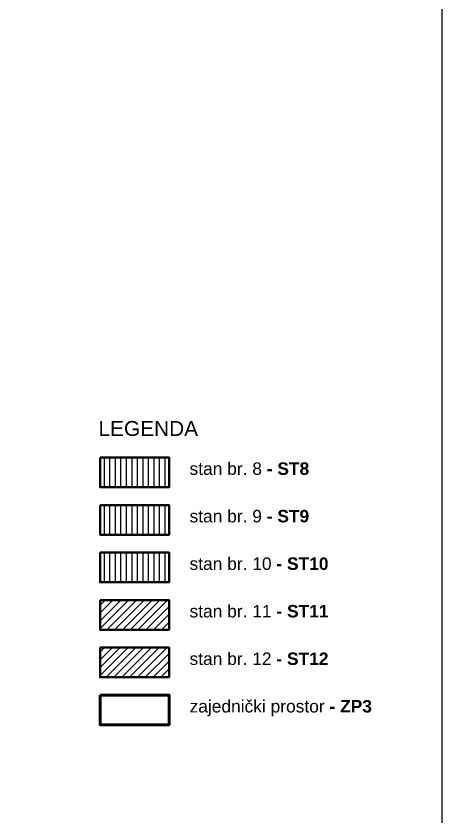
# Model space of a CAD drawing. Header units: centimetres. Extents: x 642232439 to 646206409, y 502891828 to 503284195.
# Drawn here: x 646192052 to 646192909, y 503268938 to 503270545 of the extents above; entities that cross this region are included whole.
import ezdxf

# ---------------------------------------------------------------- set-up
doc = ezdxf.new("R2010")
doc.units = ezdxf.units.CM
for name, color, linetype, lineweight in [('.ETAZA_10_ST8', 30, 'Continuous', 13), ('.ETAZA_11_ST9', 130, 'Continuous', 13), ('.ETAZA_12_ST10', 200, 'Continuous', 13), ('.ETAZA_13_ST11', 100, 'Continuous', 13), ('.ETAZA_14_ST12', 10, 'Continuous', 13), ('.ETAZA_1_ST1', 100, 'Continuous', 13), ('.ETAZA_3_PP1', 10, 'Continuous', 13), ('.ETAZA_4_ST3', 130, 'Continuous', 13), ('.ETAZA_5_ST4', 30, 'Continuous', 13), ('.ETAZA_6-ST5', 200, 'Continuous', 13), ('TP_07 - 0.20', 7, 'Continuous', 20)]:
    doc.layers.add(name, color=color, linetype=linetype, lineweight=lineweight)
doc.layers.add('SAST_Linija sastavnice', color=3, linetype='Continuous', plot=False)
doc.styles.add('tahoma10', font='tahoma.ttf', dxfattribs={"height": 2})
pattern_1 = [(45, (643183442.702, 503085608.108), (-7.857724106, 7.857724106), [])]
pattern_2 = [(90, (643183442.702, 503085608.108), (-11.1125, 2e-15), [])]

msp = doc.modelspace()

# ---------------------------------------------------------------- hatches: boundary and pattern name
at = {"layer": '.ETAZA_10_ST8'}
h = msp.add_hatch(dxfattribs=at)
h.set_pattern_fill('ANSI31', color=256, scale=3.5, angle=45)
h.set_pattern_definition(pattern_2)
h.paths.add_polyline_path([(646192360.1, 503269658.44), (646192221.35, 503269658.44), (646192221.35, 503269598.78), (646192360.1, 503269598.78)])
at = {"layer": '.ETAZA_11_ST9'}
h = msp.add_hatch(dxfattribs=at)
h.set_pattern_fill('ANSI31', color=256, scale=3.5, angle=45)
h.set_pattern_definition(pattern_2)
h.paths.add_polyline_path([(646192360.1, 503269562.98), (646192221.35, 503269562.98), (646192221.35, 503269503.32), (646192360.1, 503269503.32)])
at = {"layer": '.ETAZA_12_ST10'}
h = msp.add_hatch(dxfattribs=at)
h.set_pattern_fill('ANSI31', color=256, scale=3.5, angle=45)
h.set_pattern_definition(pattern_2)
h.paths.add_polyline_path([(646192360.1, 503269467.52), (646192221.35, 503269467.52), (646192221.35, 503269407.86), (646192360.1, 503269407.86)])
at = {"layer": '.ETAZA_13_ST11'}
h = msp.add_hatch(dxfattribs=at)
h.set_pattern_fill('ANSI31', color=256, scale=3.5)
h.set_pattern_definition(pattern_1)
h.paths.add_polyline_path([(646192360.1, 503269372.06), (646192221.35, 503269372.06), (646192221.35, 503269312.4), (646192360.1, 503269312.4)])
at = {"layer": '.ETAZA_14_ST12'}
h = msp.add_hatch(dxfattribs=at)
h.set_pattern_fill('ANSI31', color=256, scale=3.5)
h.set_pattern_definition(pattern_1)
h.paths.add_polyline_path([(646192360.1, 503269276.6), (646192221.35, 503269276.6), (646192221.35, 503269216.94), (646192360.1, 503269216.94)])

# ---------------------------------------------------------------- linework, layer by layer
at = {"layer": '.ETAZA_1_ST1', "lineweight": 40}
msp.add_lwpolyline([(646192221.35, 503269372.06), (646192360.1, 503269372.06), (646192360.1, 503269312.4), (646192221.35, 503269312.4)], close=True, dxfattribs=at)
at = {"layer": '.ETAZA_3_PP1', "lineweight": 40}
msp.add_lwpolyline([(646192221.35, 503269276.6), (646192360.1, 503269276.6), (646192360.1, 503269216.94), (646192221.35, 503269216.94)], close=True, dxfattribs=at)
at = {"layer": '.ETAZA_4_ST3', "lineweight": 40}
msp.add_lwpolyline([(646192221.35, 503269562.98), (646192360.1, 503269562.98), (646192360.1, 503269503.32), (646192221.35, 503269503.32)], close=True, dxfattribs=at)
at = {"layer": '.ETAZA_5_ST4', "lineweight": 40}
msp.add_lwpolyline([(646192221.35, 503269658.44), (646192360.1, 503269658.44), (646192360.1, 503269598.78), (646192221.35, 503269598.78)], close=True, dxfattribs=at)
at = {"layer": '.ETAZA_6-ST5', "lineweight": 40}
msp.add_lwpolyline([(646192221.35, 503269467.52), (646192360.1, 503269467.52), (646192360.1, 503269407.86), (646192221.35, 503269407.86)], close=True, dxfattribs=at)
at = {"layer": 'SAST_Linija sastavnice'}
msp.add_lwpolyline([(646192908.92, 503270987.07), (646189010.92, 503270987.07), (646189010.92, 503268121.07), (646192908.92, 503268121.07)], close=True, dxfattribs=at)
at = {"layer": 'TP_07 - 0.20', "lineweight": 50}
msp.add_lwpolyline([(646192221.35, 503269181.14), (646192360.1, 503269181.14), (646192360.1, 503269121.48), (646192221.35, 503269121.48)], close=True, dxfattribs=at)

# ---------------------------------------------------------------- texts
at = {"char_height": 30, "attachment_point": 1, "style": 'tahoma10'}
for s, insert in [('{\\fArial|b0|i0|c238|p34;LEGENDA\\fArial|b0|i0|c0|p34; \\fArial|b1|i0|c0|p34;     }', (646192218.04, 503269731.72)), ('{\\fArial|b0|i0|c238|p34;\\H0.83333x;stan br. 8 \\fArial|b1|i0|c238|p34;- ST8\\fArial|b1|i0|c0|p34;\\H1.2x;    }', (646192401.15, 503269648.56)), ('{\\fArial|b0|i0|c238|p34;\\H0.83333x;stan br. 9 \\fArial|b1|i0|c238|p34;- ST9\\fArial|b1|i0|c0|p34;\\H1.2x;    }', (646192401.15, 503269553.1)), ('{\\fArial|b0|i0|c238|p34;\\H0.83333x;stan br. 10 \\fArial|b1|i0|c238|p34;- ST10\\fArial|b1|i0|c0|p34;\\H1.2x;    }', (646192401.15, 503269457.64)), ('{\\fArial|b0|i0|c238|p34;\\H0.83333x;stan br. 11 \\fArial|b1|i0|c238|p34;- ST11\\fArial|b1|i0|c0|p34;\\H1.2x;    }', (646192401.15, 503269362.18)), ('{\\fArial|b0|i0|c238|p34;\\H0.83333x;stan br. 12 \\fArial|b1|i0|c238|p34;- ST12\\fArial|b1|i0|c0|p34;\\H1.2x;    }', (646192401.15, 503269266.72)), ('{\\fArial|b0|i0|c238|p34;\\H0.83333x;zajednički prostor \\fArial|b1|i0|c238|p34;- ZP3\\fArial|b1|i0|c0|p34;\\H1.2x;    }', (646192401.15, 503269171.26))]:
    msp.add_mtext_dynamic_manual_height_columns(s, width=728.1474, gutter_width=10, heights=[0], dxfattribs=dict(at, insert=insert))

doc.saveas('drawing.dxf')
